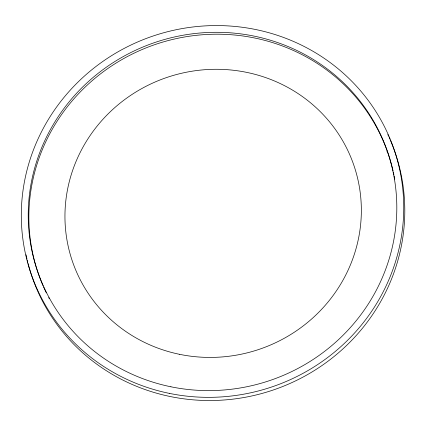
<?xml version="1.0" encoding="UTF-8"?>
<svg xmlns="http://www.w3.org/2000/svg" width="426" height="426" viewBox="0 0 426 426"><rect width="100%" height="100%" fill="white"/><g stroke="black" fill="none" stroke-linecap="round" stroke-linejoin="round"><path stroke-width="0.64" d="M392.639 145.798A191.86 185.235 -18.2 0 1 270.43 390.93A191.86 185.235 -18.2 0 1 28.073 263.534M27.754 262.283A191.86 185.235 -18.2 0 1 27.291 260.403M26.998 259.152A191.86 185.235 -18.2 0 1 26.029 254.737M387.814 134.536A191.86 185.235 -18.2 0 1 388.624 136.293M389.156 137.47A191.86 185.235 -18.2 0 1 389.939 139.238M390.45 140.426A191.86 185.235 -18.2 0 1 392.405 145.197M43.047 285.729A184.905 178.521 -18.2 0 1 156.518 44.054A184.905 178.521 -18.2 0 1 392.602 168.936M392.756 169.575A184.905 178.521 -18.2 0 1 393.054 170.853M393.342 172.131A184.905 178.521 -18.2 0 1 393.89 174.697M394.151 175.986A184.905 178.521 -18.2 0 1 394.758 179.213M49.331 298.722A184.905 178.521 -18.2 0 1 48.713 297.566M46.338 292.88A184.905 178.521 -18.2 0 1 43.574 286.932M386.994 151.342A184.666 178.292 -18.2 0 1 387.452 152.567M169.34 393.379A191.86 185.235 -18.2 0 0 395.44 153.568A191.86 185.235 -18.2 0 0 72.787 87.415A191.86 185.235 -18.2 0 0 169.34 393.379M179.681 354.347A148.69 143.557 -18.2 0 0 354.911 168.488A148.69 143.557 -18.2 0 0 104.855 117.219A148.69 143.557 -18.2 0 0 179.681 354.347M170.906 386.787A184.905 178.521 -18.2 0 0 388.81 155.666A184.905 178.521 -18.2 0 0 77.851 91.909A184.905 178.521 -18.2 0 0 170.906 386.787"/></g></svg>
